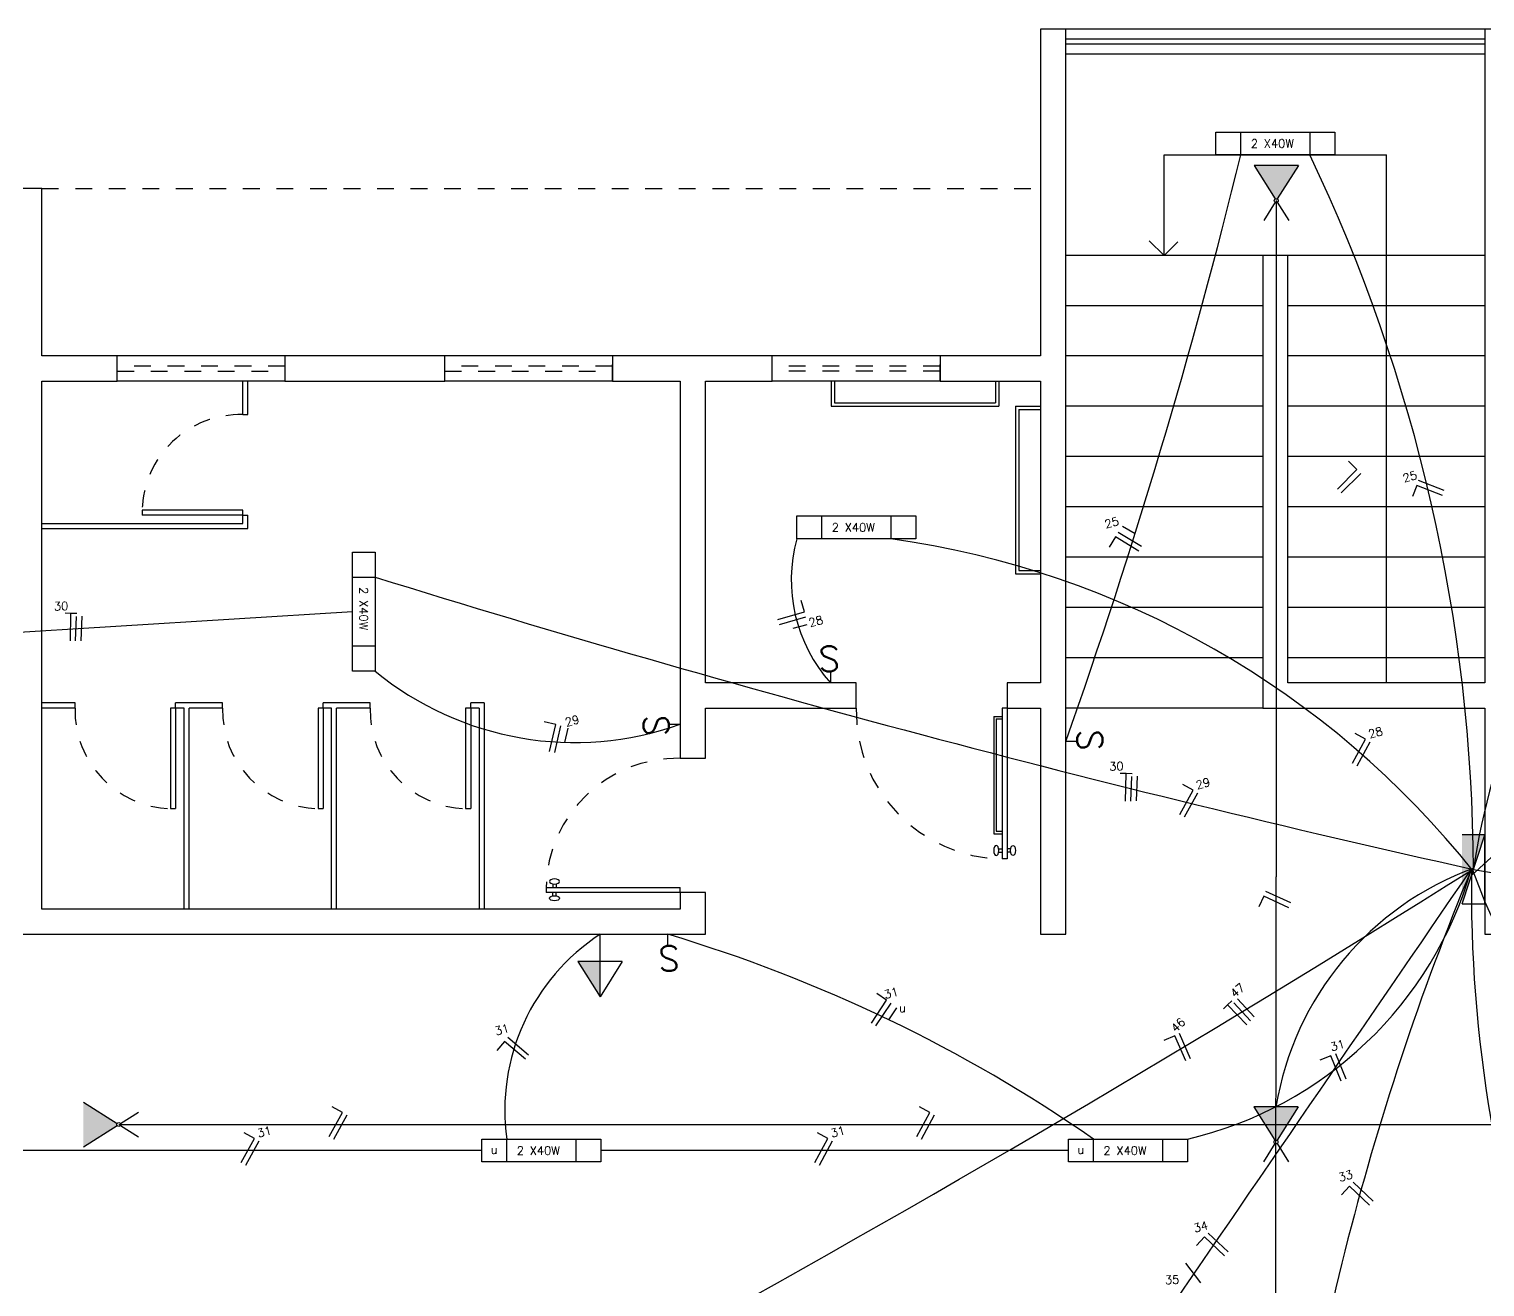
# Model space of a CAD drawing. Header units: millimetres. Extents: x 820 to 987, y 393 to 526.
# Drawn here: x 874.1 to 882.78, y 429.42 to 436.92 of the extents above; entities that cross this region are included whole.
import ezdxf

# ---------------------------------------------------------------- set-up
doc = ezdxf.new("R2010")
doc.units = ezdxf.units.MM
doc.linetypes.add('ACAD_ISO03W100', pattern=[30, 12, -18])
for name, color, linetype in [('can01', 1, 'Continuous'), ('can02', 2, 'Continuous'), ('ESQUADRIAS', 2, 'Continuous'), ('fio tomadas de chão', 82, 'Continuous'), ('Janela', 2, 'Continuous'), ('pena 01', 1, 'Continuous'), ('pena01', 1, 'Continuous'), ('pena02', 2, 'Continuous'), ('pena04', 4, 'Continuous')]:
    doc.layers.add(name, color=color, linetype=linetype)
doc.styles.add('ROMANS', font='romans', dxfattribs={"height": 0.18})

msp = doc.modelspace()

# ---------------------------------------------------------------- hatches: boundary and pattern name
at = {"layer": 'can02'}
msp.add_hatch(color=256, dxfattribs=at).paths.add_polyline_path([(877.3717, 431.3601), (877.504, 431.1498), (877.504, 431.3601)])
at = {"layer": 'fio tomadas de chão'}
for points in [[(881.6694, 436.1103), (881.4048, 436.1103), (881.5309, 435.9098, -0.288345), (881.5433, 435.9098)], [(874.6223, 430.3822, -0.141294), (874.6206, 430.3884, -0.141294), (874.6223, 430.3946), (874.4218, 430.5207), (874.4218, 430.2561)], [(881.6678, 430.4946), (881.4032, 430.4946), (881.5293, 430.2941, -0.288345), (881.5417, 430.2941)]]:
    msp.add_hatch(color=256, dxfattribs=at).paths.add_polyline_path(points)
at = {"layer": 'pena 01', "ltscale": 0.005}
msp.add_hatch(color=256, dxfattribs=at).paths.add_polyline_path([(882.7818, 432.1157), (882.6457, 432.1157), (882.6457, 431.7047)])

# ---------------------------------------------------------------- linework, layer by layer
at = {"layer": 'can01'}
for p, q in [((882.0188, 434.295), (881.969, 434.3452)), ((881.9024, 434.1794), (882.0188, 434.295)), ((881.925, 434.1575), (882.041, 434.2727)), ((882.5387, 434.1709), (882.3862, 434.2298)), ((882.3749, 434.2005), (882.3494, 434.1345)), ((882.528, 434.1413), (882.3749, 434.2005)), ((880.6949, 433.9118), (880.6209, 433.9566)), ((880.578, 433.894), (880.5414, 433.8335)), ((880.7184, 433.809), (880.578, 433.894)), ((880.7342, 433.8363), (880.5943, 433.9209)), ((878.7225, 433.4463), (878.7032, 433.5144)), ((874.3473, 433.4372), (874.312, 433.4379)), ((874.3437, 433.2731), (874.3473, 433.4372)), ((874.3827, 433.4364), (874.3473, 433.4372)), ((878.5647, 433.4015), (878.7225, 433.4463)), ((874.3752, 433.273), (874.3807, 433.4195)), ((874.3752, 433.273), (874.3807, 433.4195)), ((874.4088, 433.2746), (874.4143, 433.4212)), ((874.4088, 433.2746), (874.4143, 433.4212)), ((878.5738, 433.3714), (878.7311, 433.416)), ((878.6559, 433.3486), (878.7391, 433.3722)), ((877.2399, 432.7737), (877.171, 432.7899)), ((877.2024, 432.6139), (877.2399, 432.7737)), ((877.2332, 432.6073), (877.2705, 432.7665)), ((877.2929, 432.668), (877.3127, 432.7522)), ((881.9917, 432.543), (882.0704, 432.6871)), ((882.0704, 432.6871), (882.0083, 432.721)), ((882.0197, 432.5285), (882.098, 432.672)), ((880.6425, 432.482), (880.6071, 432.4828)), ((880.6388, 432.318), (880.6425, 432.482)), ((880.6779, 432.4813), (880.6425, 432.482)), ((880.6703, 432.3179), (880.6759, 432.4644)), ((880.6703, 432.3179), (880.6759, 432.4644)), ((880.7039, 432.3195), (880.7095, 432.4661)), ((880.7039, 432.3195), (880.7095, 432.4661)), ((881.0412, 432.3826), (880.9791, 432.4165)), ((880.9625, 432.2386), (881.0412, 432.3826)), ((880.9905, 432.224), (881.0688, 432.3676)), ((881.6241, 431.7103), (881.4757, 431.7791)), ((881.4625, 431.7506), (881.4327, 431.6864)), ((881.6114, 431.6815), (881.4625, 431.7506)), ((879.2129, 431.1305), (879.1539, 431.1696)), ((879.1224, 430.9937), (879.2129, 431.1305)), ((879.1489, 430.9768), (879.2392, 431.1132)), ((879.226, 431.013), (879.2737, 431.0852)), ((881.2472, 431.102), (881.2217, 431.0775)), ((881.2726, 431.1266), (881.2472, 431.102)), ((881.3611, 430.9839), (881.2472, 431.102)), ((881.3833, 431.0061), (881.2832, 431.1133)), ((881.3833, 431.0061), (881.2832, 431.1133)), ((881.4058, 431.0312), (881.3056, 431.1383)), ((881.4058, 431.0312), (881.3056, 431.1383)), ((880.9317, 430.9179), (880.8668, 430.8897)), ((880.9971, 430.7673), (880.9317, 430.9179)), ((881.0257, 430.7804), (880.9606, 430.9304)), ((876.9325, 430.8843), (876.8868, 430.8303)), ((877.0578, 430.7782), (876.9325, 430.8843)), ((877.0776, 430.8026), (876.9529, 430.9083)), ((881.8637, 430.7985), (881.7981, 430.772)), ((881.9252, 430.6463), (881.8637, 430.7985)), ((881.9542, 430.6586), (881.8929, 430.8102)), ((875.9666, 430.4605), (875.9045, 430.4943)), ((879.4715, 430.4605), (879.4094, 430.4943)), ((875.888, 430.3164), (875.9666, 430.4605)), ((875.9159, 430.3019), (875.9942, 430.4454)), ((879.3929, 430.3164), (879.4715, 430.4605)), ((879.4208, 430.3019), (879.4992, 430.4454)), ((875.3635, 430.1614), (875.4421, 430.3054)), ((875.4421, 430.3054), (875.38, 430.3393)), ((878.7841, 430.1614), (878.8627, 430.3054)), ((878.8627, 430.3054), (878.8006, 430.3393)), ((875.3914, 430.1468), (875.4698, 430.2904)), ((878.812, 430.1468), (878.8903, 430.2904)), ((882.1147, 429.9314), (881.9959, 430.0437)), ((881.9742, 430.0208), (881.9257, 429.9694)), ((882.0936, 429.9081), (881.9742, 430.0208)), ((881.1102, 429.718), (881.0616, 429.6665)), ((881.2295, 429.6053), (881.1102, 429.718)), ((881.2507, 429.6286), (881.1318, 429.7408)), ((881.0875, 429.4445), (880.9981, 429.5607))]:
    msp.add_line(p, q, dxfattribs=at)
at = {"layer": 'can02'}
for p, q in [((881.1763, 436.3091), (881.8873, 436.3091)), ((881.1763, 436.173), (881.1763, 436.3091)), ((881.3263, 436.173), (881.3263, 436.3091)), ((881.7373, 436.3091), (881.7373, 436.173)), ((881.8873, 436.3091), (881.8873, 436.173)), ((881.8873, 436.173), (881.1763, 436.173)), ((878.6764, 434.0186), (879.3874, 434.0186)), ((878.6764, 433.8825), (878.6764, 434.0186)), ((878.8264, 433.8825), (878.8264, 434.0186)), ((879.2374, 434.0186), (879.2374, 433.8825)), ((879.3874, 434.0186), (879.3874, 433.8825)), ((879.3874, 433.8825), (878.6764, 433.8825)), ((876.026, 433.8035), (876.1622, 433.8035)), ((876.026, 433.0925), (876.026, 433.8035)), ((876.1622, 433.8035), (876.1622, 433.0925)), ((876.026, 433.6535), (876.1622, 433.6535)), ((876.1622, 433.2425), (876.026, 433.2425)), ((876.1622, 433.0925), (876.026, 433.0925)), ((878.8778, 433.0922), (878.8778, 433.023)), ((877.9126, 432.7758), (877.9818, 432.7758)), ((880.351, 432.6741), (880.2818, 432.6741)), ((877.504, 431.3601), (877.504, 431.523)), ((877.9077, 431.4538), (877.9077, 431.523)), ((877.3717, 431.3601), (877.504, 431.1498)), ((877.6363, 431.3601), (877.3717, 431.3601)), ((877.6363, 431.3601), (877.504, 431.1498)), ((877.504, 431.1498), (877.504, 431.3601)), ((876.7973, 430.3014), (877.5083, 430.3014)), ((876.7973, 430.1653), (876.7973, 430.3014)), ((876.9473, 430.1653), (876.9473, 430.3014)), ((877.3583, 430.3014), (877.3583, 430.1653)), ((877.5083, 430.3014), (877.5083, 430.1653)), ((880.2973, 430.3014), (881.0083, 430.3014)), ((880.2973, 430.1653), (880.2973, 430.3014)), ((880.4473, 430.1653), (880.4473, 430.3014)), ((880.8583, 430.3014), (880.8583, 430.1653)), ((881.0083, 430.3014), (881.0083, 430.1653)), ((877.5083, 430.1653), (876.7973, 430.1653)), ((881.0083, 430.1653), (880.2973, 430.1653))]:
    msp.add_line(p, q, dxfattribs=at)
at = {"layer": 'can02', "color": 2}
for p, q in [((875.6236, 434.973), (874.6236, 434.973)), ((877.5768, 434.973), (876.5768, 434.973)), ((879.533, 434.973), (878.53, 434.973)), ((875.6236, 434.823), (874.6236, 434.823)), ((877.5768, 434.823), (876.5768, 434.823)), ((879.533, 434.823), (878.53, 434.823))]:
    msp.add_line(p, q, dxfattribs=at)
at = {"layer": 'ESQUADRIAS'}
for p, q in [((875.3718, 434.623), (875.3718, 434.823)), ((875.3718, 434.623), (875.4018, 434.623)), ((875.3718, 434.023), (875.3718, 434.053)), ((874.1718, 433.973), (875.3718, 433.973)), ((875.3718, 434.023), (875.4018, 434.023)), ((875.3718, 433.973), (875.3718, 434.023)), ((875.4018, 433.943), (875.4018, 434.023)), ((874.1718, 433.943), (875.4018, 433.943)), ((874.3718, 432.903), (874.1718, 432.903)), ((874.3718, 432.873), (874.1718, 432.873)), ((874.3718, 432.873), (874.3718, 432.903)), ((874.9718, 432.873), (874.9418, 432.873)), ((874.9718, 432.873), (874.9718, 432.903)), ((875.2518, 432.903), (874.9718, 432.903)), ((875.0218, 432.873), (874.9718, 432.873)), ((875.0218, 431.673), (875.0218, 432.873)), ((875.0518, 431.673), (875.0518, 432.873)), ((875.2518, 432.873), (875.0518, 432.873)), ((875.2518, 432.873), (875.2518, 432.903)), ((875.8518, 432.873), (875.8218, 432.873)), ((876.1318, 432.903), (875.8518, 432.903)), ((875.8518, 432.873), (875.8518, 432.903)), ((875.9018, 432.873), (875.8518, 432.873)), ((875.9018, 431.673), (875.9018, 432.873)), ((875.9318, 431.673), (875.9318, 432.873)), ((876.1318, 432.873), (875.9318, 432.873)), ((876.1318, 432.873), (876.1318, 432.903)), ((876.7318, 432.873), (876.7018, 432.873)), ((876.8118, 432.903), (876.7318, 432.903)), ((876.7318, 432.873), (876.7318, 432.903)), ((876.7818, 432.873), (876.7318, 432.873))]:
    msp.add_line(p, q, dxfattribs=at)
at = {"layer": 'fio tomadas de chão'}
for p, q in [((881.6694, 436.1103), (881.4048, 436.1103)), ((881.4048, 436.1103), (881.5309, 435.9098)), ((881.6694, 436.1103), (881.5433, 435.9098)), ((881.5309, 435.8901), (881.4629, 435.782)), ((881.5371, 435.8999), (881.5371, 431.8663)), ((881.5433, 435.8901), (881.6113, 435.782)), ((881.53, 425.0631), (881.5371, 431.8663)), ((874.4218, 430.5207), (874.6223, 430.3946)), ((881.4032, 430.4946), (881.5293, 430.2941)), ((881.6678, 430.4946), (881.4032, 430.4946)), ((881.6678, 430.4946), (881.5417, 430.2941)), ((874.6322, 430.3884), (881.5354, 430.3884)), ((874.642, 430.3946), (874.7501, 430.4626)), ((881.5354, 430.3884), (888.922, 430.3884)), ((874.4218, 430.2561), (874.6223, 430.3822)), ((874.642, 430.3822), (874.7501, 430.3142)), ((881.5293, 430.2744), (881.4613, 430.1663)), ((881.5417, 430.2744), (881.6097, 430.1663))]:
    msp.add_line(p, q, dxfattribs=at)
for centre in [(881.5371, 435.8999), (874.6322, 430.3884), (881.5355, 430.2842)]:
    msp.add_circle(centre, 0.0116, dxfattribs=at)
msp.add_arc((883.3474, 430.1934), 1.8366, 110.09468, 170.56123, dxfattribs=at)
at = {"layer": 'Janela'}
for p, q in [((878.8818, 434.823), (878.8818, 434.673)), ((878.9018, 434.823), (878.9018, 434.693)), ((879.8618, 434.823), (879.8618, 434.693)), ((879.8818, 434.823), (879.8818, 434.673)), ((878.8818, 434.673), (879.8818, 434.673)), ((878.9018, 434.693), (879.8618, 434.693)), ((879.9818, 434.673), (879.9818, 433.673)), ((879.9818, 434.673), (880.1318, 434.673)), ((880.0018, 434.653), (880.0018, 433.693)), ((880.0018, 434.653), (880.1318, 434.653)), ((874.7718, 434.053), (874.7718, 434.023)), ((875.3718, 434.053), (874.7718, 434.053)), ((875.3718, 434.023), (874.7718, 434.023)), ((880.0018, 433.693), (880.1318, 433.693)), ((879.9818, 433.673), (880.1318, 433.673)), ((874.9418, 432.873), (874.9418, 432.273)), ((874.9718, 432.873), (874.9718, 432.273)), ((875.8218, 432.873), (875.8218, 432.273)), ((875.8518, 432.873), (875.8518, 432.273)), ((876.7018, 432.873), (876.7018, 432.273)), ((876.7318, 432.873), (876.7318, 432.273)), ((879.8518, 432.823), (879.8518, 432.123)), ((879.8518, 432.823), (879.9018, 432.823)), ((879.9018, 432.873), (879.9018, 431.973)), ((879.9318, 432.873), (879.9018, 432.873)), ((879.9318, 432.873), (879.9318, 431.973)), ((879.8668, 432.808), (879.8668, 432.138)), ((879.8668, 432.808), (879.9018, 432.808)), ((874.9418, 432.273), (874.9718, 432.273)), ((875.8218, 432.273), (875.8518, 432.273)), ((876.7018, 432.273), (876.7318, 432.273)), ((879.8668, 432.138), (879.9018, 432.138)), ((879.8518, 432.123), (879.9018, 432.123)), ((879.9318, 431.973), (879.9018, 431.973))]:
    msp.add_line(p, q, dxfattribs=at)
at = {"layer": 'pena 01', "linetype": 'ACAD_ISO03W100', "ltscale": 0.005}
for p, q in [((874.1735, 435.973), (880.1318, 435.973)), ((875.6236, 434.913), (874.6236, 434.913)), ((876.5768, 434.823), (876.5768, 434.973)), ((877.5768, 434.913), (876.5768, 434.913)), ((877.5768, 434.823), (877.5768, 434.973)), ((878.53, 434.823), (878.53, 434.973)), ((879.53, 434.913), (878.53, 434.913)), ((879.533, 434.823), (879.533, 434.973)), ((874.6236, 434.883), (875.6236, 434.883)), ((876.5768, 434.883), (877.5768, 434.883)), ((879.53, 434.883), (878.53, 434.883))]:
    msp.add_line(p, q, dxfattribs=at)
at = {"layer": 'pena 01'}
for p, q in [((872.797, 433.2478), (876.026, 433.448)), ((876.7973, 430.2334), (874.0083, 430.2334)), ((880.2973, 430.2334), (877.5083, 430.2334))]:
    msp.add_line(p, q, dxfattribs=at)
at = {"layer": 'pena 01', "ltscale": 0.005}
for p, q in [((882.7818, 432.1157), (882.6457, 432.1157)), ((882.6457, 431.7047), (882.7818, 432.1157)), ((882.7818, 431.7047), (882.7818, 432.1157)), ((882.6457, 431.7047), (882.7818, 431.7047))]:
    msp.add_line(p, q, dxfattribs=at)
at = {"layer": 'pena 01'}
for centre, radius, start, end in [((845.7723, 444.8814), 36.6049, 340.51948, 346.2373), ((872.7143, 431.863), 9.9995, 0.27054, 25.53271), ((879.5696, 433.6385), 0.9259, 164.71992, 221.65954), ((878.4934, 428.5423), 5.3918, 38.48888, 82.06911), ((886.6948, 431.3367), 4.0221, 140.82036, 171.80326), ((887.6087, 426.6689), 7.1529, 67.758, 133.31916), ((900.7425, 512.8456), 82.9191, 252.756241, 257.44213), ((877.3523, 434.5443), 1.8772, 230.65593, 289.59387), ((883.9281, 438.4789), 6.6801, 259.52632, 295.78025), ((832.8083, 511.1016), 93.6014, 295.220923, 302.211214), ((-1824.563, 2285.3329), 3280.9221, 325.4849262, 325.6040759), ((880.4843, 432.5478), 2.3067, 283.12992, 344.02092), ((897.9617, 425.5923), 16.517, 157.50109, 174.17588), ((890.9253, 431.7956), 8.2243, 179.1835, 220.78801), ((885.5804, 432.9022), 3.039, 199.2246, 238.8487), ((878.1867, 430.4743), 1.2514, 123.06187, 187.93959), ((875.3529, 422.9611), 8.935, 55.23846, 73.38564)]:
    msp.add_arc(centre, radius, start, end, dxfattribs=at)
at = {"layer": 'pena 01', "linetype": 'ACAD_ISO03W100', "ltscale": 0.005}
for centre, radius, start, end in [((875.3568, 434.038), 0.5852, 88.5312, 178.5312), ((874.9568, 432.858), 0.5852, 178.5312, 268.5312), ((875.8368, 432.858), 0.5852, 178.5312, 268.5312), ((876.7168, 432.858), 0.5852, 178.5312, 268.5312), ((879.9168, 432.858), 0.8851, 179.02898, 269.02898), ((877.9668, 431.788), 0.7851, 88.90531, 178.90531)]:
    msp.add_arc(centre, radius, start, end, dxfattribs=at)
at = {"layer": 'pena01'}
for p, q in [((882.7818, 436.923), (880.2818, 436.923)), ((882.7818, 436.773), (880.2818, 436.773)), ((881.4568, 435.573), (880.2818, 435.573)), ((882.7818, 435.573), (881.6068, 435.573)), ((881.4568, 435.273), (880.2818, 435.273)), ((882.7818, 435.273), (881.6068, 435.273)), ((881.4568, 434.973), (880.2818, 434.973)), ((882.7818, 434.973), (881.6068, 434.973)), ((881.4568, 434.673), (880.2818, 434.673)), ((882.7818, 434.673), (881.6068, 434.673)), ((881.4568, 434.373), (880.2818, 434.373)), ((882.7818, 434.373), (881.6068, 434.373)), ((881.4568, 434.073), (880.2818, 434.073)), ((882.7818, 434.073), (881.6068, 434.073)), ((881.4568, 433.773), (880.2818, 433.773)), ((882.7818, 433.773), (881.6068, 433.773)), ((881.4568, 433.473), (880.2818, 433.473)), ((882.7818, 433.473), (881.6068, 433.473)), ((881.4568, 433.173), (880.2818, 433.173)), ((882.7818, 433.173), (881.6068, 433.173)), ((881.4568, 432.873), (880.2818, 432.873))]:
    msp.add_line(p, q, dxfattribs=at)
at = {"layer": 'pena02'}
for p, q in [((882.7818, 436.863), (880.2818, 436.863)), ((882.7818, 436.833), (880.2818, 436.833)), ((880.8693, 435.573), (880.8693, 436.173)), ((880.8693, 436.173), (882.1943, 436.173)), ((882.1943, 433.023), (882.1943, 436.173)), ((880.7788, 435.6598), (880.8693, 435.573)), ((880.9504, 435.6541), (880.8693, 435.573)), ((875.4018, 434.623), (875.4018, 434.823)), ((876.7818, 432.873), (876.7818, 431.673)), ((876.8118, 432.903), (876.8118, 431.673)), ((879.8809, 432.033), (879.9018, 432.033)), ((879.8809, 432.013), (879.9018, 432.013)), ((879.9527, 432.033), (879.9318, 432.033)), ((879.9527, 432.013), (879.9318, 432.013)), ((877.1818, 431.803), (877.9818, 431.803)), ((877.1818, 431.803), (877.1818, 431.773)), ((877.2218, 431.8239), (877.2218, 431.803)), ((877.2418, 431.8239), (877.2418, 431.803)), ((877.9818, 431.773), (877.9818, 431.803)), ((877.9818, 431.773), (877.1818, 431.773)), ((877.2218, 431.7522), (877.2218, 431.773)), ((877.2418, 431.7522), (877.2418, 431.773))]:
    msp.add_line(p, q, dxfattribs=at)
at = {"layer": 'pena02', "extrusion": (0, 0, -1)}
for centre, major_axis in [((879.8668, 432.023), (0, -0.03)), ((877.2318, 431.838), (-0.03, 0))]:
    msp.add_ellipse(centre, major_axis=major_axis, ratio=0.5, dxfattribs=at)
at = {"layer": 'pena02'}
for centre, major_axis in [((879.9668, 432.023), (0, -0.03)), ((877.2318, 431.738), (-0.03, 0))]:
    msp.add_ellipse(centre, major_axis=major_axis, ratio=0.5, dxfattribs=at)
at = {"layer": 'pena04'}
for points in [[(880.2818, 436.923), (880.1318, 436.923), (880.1318, 434.973), (879.533, 434.973), (879.533, 434.823), (880.1318, 434.823), (880.1318, 433.023), (879.9318, 433.023), (879.9318, 432.873), (880.1318, 432.873), (880.1318, 431.523), (880.2818, 431.523)], [(883.5306, 434.973), (882.9318, 434.973), (882.9318, 436.923), (882.7818, 436.923), (882.7818, 433.023), (881.6068, 433.023), (881.6068, 435.573), (881.4568, 435.573), (881.4568, 432.873), (882.7818, 432.873), (882.7818, 431.523), (882.9318, 431.523), (882.9318, 432.873), (883.1318, 432.873), (883.1318, 433.023), (882.9318, 433.023), (882.9318, 434.823), (883.5306, 434.823)], [(874.6236, 434.973), (874.1735, 434.973), (874.1735, 435.973), (874.0235, 435.973), (874.0235, 434.973), (873.5276, 434.973), (873.5276, 434.823), (874.0235, 434.823), (874.0235, 431.523), (878.1318, 431.523), (878.1318, 431.773), (877.9818, 431.773), (877.9818, 431.673), (874.1735, 431.673), (874.1735, 434.823), (874.6236, 434.823)], [(876.5768, 434.973), (875.6236, 434.973), (875.6236, 434.823), (876.5768, 434.823)], [(878.53, 434.973), (877.5768, 434.973), (877.5768, 434.823), (877.9818, 434.823), (877.9818, 432.573), (878.1318, 432.573), (878.1318, 432.873), (879.0318, 432.873), (879.0318, 433.023), (878.1318, 433.023), (878.1318, 434.823), (878.53, 434.823)]]:
    msp.add_lwpolyline(points, close=True, dxfattribs=at)

# ---------------------------------------------------------------- texts
at = {"layer": 'can02', "style": 'ROMANS'}
for s, height, p in [('2 X40W', 0.05, (881.3857, 436.2157)), ('2 X40W', 0.05, (878.8858, 433.9252)), ('S', 0.15, (878.8059, 433.0917)), ('u', 0.05, (879.2876, 431.0582)), ('u', 0.05, (876.8512, 430.2139)), ('2 X40W', 0.05, (877.0067, 430.208)), ('u', 0.05, (880.3512, 430.2139)), ('2 X40W', 0.05, (880.5067, 430.208))]:
    msp.add_text(s, height=height, dxfattribs=at).set_placement(p)
for s, height, rotation, p in [('25', 0.05, 15.5096, (882.2998, 434.2177)), ('25', 0.05, 15.5096, (880.5212, 433.9433)), ('2 X40W', 0.05, 270, (876.0687, 433.5941)), ('30', 0.05, 1.50874, (874.2463, 433.4546)), ('28', 0.05, 15.5096, (878.7562, 433.3554)), ('29', 0.05, 15.5096, (877.3022, 432.7615)), ('S', 0.15, 90, (877.9132, 432.7038)), ('28', 0.05, 15.5096, (882.0947, 432.6912)), ('S', 0.15, 270, (880.3504, 432.7461)), ('30', 0.05, 1.50874, (880.5414, 432.4995)), ('29', 0.05, 15.5096, (881.0655, 432.3868)), ('S', 0.15, 180, (877.9797, 431.4544)), ('31', 0.05, 15.5096, (879.2051, 431.1372)), ('47', 0.05, 39.9931, (881.2891, 431.1415)), ('46', 0.05, 43.48748, (880.9377, 430.9344)), ('31', 0.05, 15.5096, (876.8837, 430.9191)), ('31', 0.05, 15.5096, (881.8678, 430.8251)), ('31', 0.05, 15.5096, (875.4665, 430.3096)), ('31', 0.05, 15.5096, (878.887, 430.3096)), ('33', 0.05, 15.5096, (881.9161, 430.0463)), ('34', 0.05, 15.5096, (881.0521, 429.7435)), ('35', 0.05, 1.50874, (880.874, 429.4361))]:
    msp.add_text(s, height=height, rotation=rotation, dxfattribs=at).set_placement(p)

doc.saveas('drawing.dxf')
